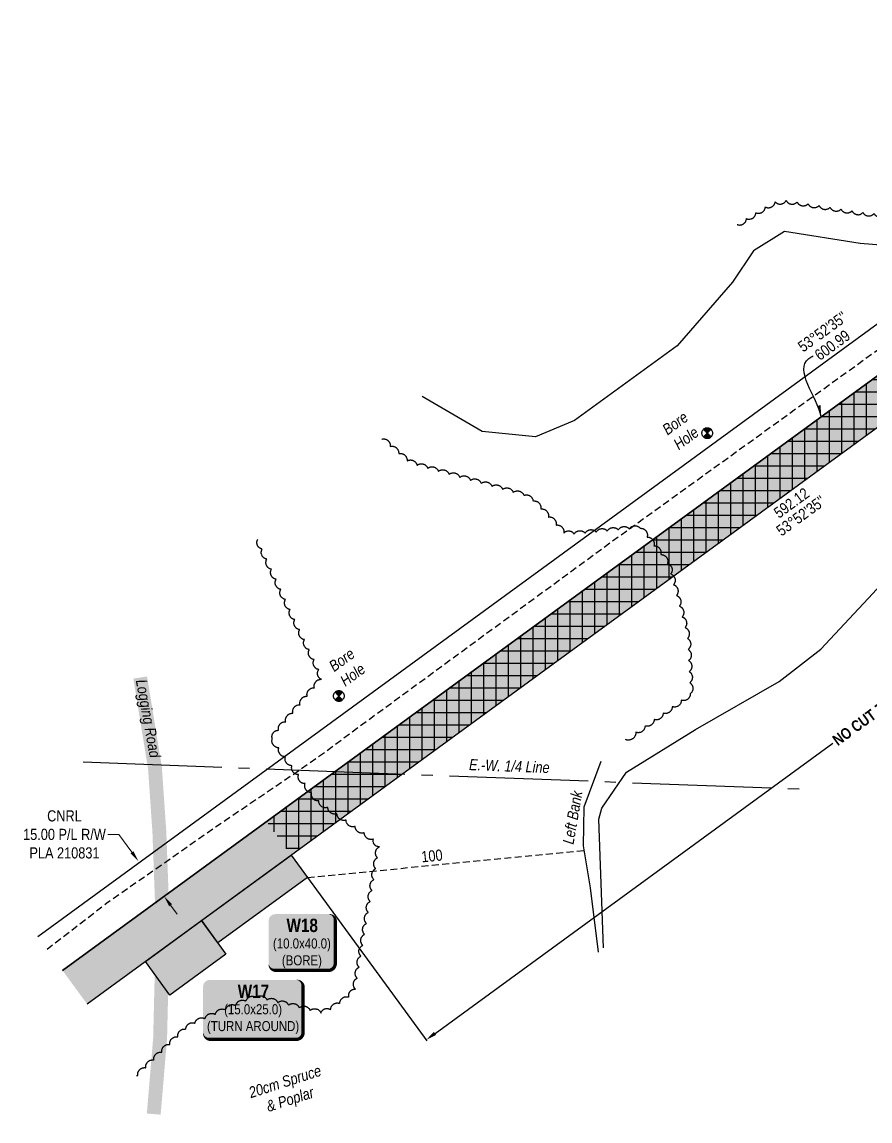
# Model space of a CAD drawing. Extents: x 334534 to 340950, y 6171582 to 6176056.
# Drawn here: x 336695 to 337459, y 6171582 to 6172572 of the extents above; entities that cross this region are included whole.
import ezdxf
from ezdxf.enums import TextEntityAlignment as Align

# ---------------------------------------------------------------- set-up
doc = ezdxf.new("R2010")
doc.units = 0
doc.header["$LTSCALE"] = 5
doc.header["$PDSIZE"] = 0.5
for name, pattern in [('0', [1, 1, 0]), ('foc-QUARTERLINE', [33, 25, -3, 2, -3]), ('foc-SEISMIC', [20.5, 15, -1, 0.5, -1, 0.5, -1, 0.5, -1]), ('foc-TIELINE', [1.875, 1.25, -0.625]), ('UG_PIPE', [1.875, 1.25, -0.625])]:
    doc.linetypes.add(name, pattern=pattern)
doc.layers.get('Defpoints').update_dxf_attribs({"color": 9})
for name, color, linetype, lineweight in [('AS-GENERAL', 48, 'Continuous', 18), ('C-RW-T', 13, 'Continuous', 9), ('T-TEXT', 48, 'Continuous', 18), ('T-TIE-T', 201, 'Continuous', 18)]:
    doc.layers.add(name, color=color, linetype=linetype, lineweight=lineweight)
for name, color, linetype in [('AS-PIPE-UG', 44, 'UG_PIPE'), ('AS-ROADS', 254, 'Continuous'), ('AS-SEISMIC', 224, 'foc-SEISMIC'), ('C-RW', 13, 'Continuous'), ('L-BD', 7, 'Continuous'), ('L-BD1', 253, 'Continuous'), ('L-SECQ', 8, 'foc-QUARTERLINE'), ('P-PROPOSED', 10, 'Continuous'), ('P-PROPOSED-H', 21, 'Continuous'), ('P-TEMP-BLOCKS', 250, 'Continuous'), ('P-TEMP-BLUE', 146, 'Continuous'), ('P-TEMP-HUSKY-BORE-H', 131, 'Continuous'), ('P-TEMP-HUSKY-NO CUT-H', 104, 'Continuous'), ('P-TEMP-HUSKY-NO CUT-T', 143, 'Continuous'), ('T-BUSH', 110, '0'), ('T-BUSH-T', 110, 'Continuous'), ('T-SLOPE', 48, 'Continuous'), ('T-TIE', 201, 'foc-TIELINE'), ('T-WATER', 160, 'Continuous')]:
    doc.layers.add(name, color=color, linetype=linetype)
doc.layers.add('P-TEMP-BLUE-H', color=7, linetype='Continuous', true_color=0x99e6ff)
doc.styles.add('80', font='ARIALN.TTF', dxfattribs={"height": 10})
doc.styles.add('80CG', font='ARIALN.TTF', dxfattribs={"height": 10})
doc.styles.add('80L', font='ARIALN.TTF', dxfattribs={"height": 10})
doc.styles.add('80LS', font='ARIALNI.TTF', dxfattribs={"height": 10})
doc.styles.add('BOLD', font='ARIALNB.TTF')
doc.styles.add('foc-LtypeFont', font='ARIALN.TTF', dxfattribs={"height": 7.35})
doc.linetypes.add('foc-TOPO-flowdirection', pattern='A,20,[">",foc-LtypeFont,S=0.3,R=0,X=0,Y=-0.945],-1e-05', length=20.00001)
doc.dimstyles.new('Compass 5 000', dxfattribs={"dimscale": 5, "dimtxt": 9, "dimasz": 2, "dimexe": 0.2, "dimexo": 0.0625, "dimgap": 0.5, "dimtad": 0, "dimtih": 1, "dimtoh": 1, "dimzin": 0, "dimdsep": 46, "dimtxsty": '80CG', "dimcen": 0.1, "dimse1": 1, "dimse2": 1, "dimclrd": 256, "dimclrt": 256, "dimaunit": 1, "dimadec": 4, "dimazin": 0, "dimtfac": 0.06, "dimtofl": 0, "dimtmove": 0, "dimatfit": 1, "dimfxl": 0.2, "dimtolj": 1, "dimtzin": 0, "dimlwd": -1, "dimarcsym": 0})

# ---------------------------------------------------------------- blocks, each defined once
blk = doc.blocks.new('*X96')
at = {"color": 0}
for p, q in [((102.11, -2068.44), (108.82, -2068.44)), ((102.12, -2061.56), (108.81, -2061.56)), ((102.18, -2061.72), (108.75, -2061.72)), ((102.19, -2068.28), (108.74, -2068.28)), ((102.28, -2068.59), (108.65, -2068.59)), ((102.29, -2061.41), (108.64, -2061.41)), ((102.33, -2061.87), (108.59, -2061.87)), ((102.34, -2068.12), (108.58, -2068.12)), ((102.47, -2061.25), (108.45, -2061.25)), ((102.49, -2062.03), (108.44, -2062.03)), ((102.5, -2067.97), (108.43, -2067.97)), ((102.65, -2062.19), (108.28, -2062.19)), ((102.66, -2067.81), (108.27, -2067.81)), ((102.68, -2061.09), (108.25, -2061.09)), ((102.8, -2062.34), (108.13, -2062.34)), ((102.81, -2067.66), (108.12, -2067.66)), ((102.92, -2060.94), (108.01, -2060.94)), ((102.96, -2062.5), (107.97, -2062.5)), ((102.97, -2067.5), (107.96, -2067.5)), ((103.12, -2062.66), (107.81, -2062.66)), ((103.13, -2067.34), (107.8, -2067.34)), ((103.18, -2060.78), (107.75, -2060.78)), ((103.27, -2062.81), (107.66, -2062.81)), ((103.28, -2067.19), (107.65, -2067.19)), ((103.43, -2062.97), (107.5, -2062.97)), ((103.44, -2067.03), (107.49, -2067.03)), ((103.5, -2060.62), (107.43, -2060.62)), ((103.58, -2063.12), (107.34, -2063.12)), ((103.59, -2066.87), (107.33, -2066.87)), ((103.74, -2063.28), (107.19, -2063.28)), ((103.75, -2066.72), (107.18, -2066.72)), ((103.89, -2060.47), (107.03, -2060.47)), ((103.9, -2063.44), (107.03, -2063.44)), ((103.91, -2066.56), (107.02, -2066.56)), ((104.05, -2063.59), (106.88, -2063.59)), ((104.06, -2066.41), (106.87, -2066.41)), ((104.21, -2063.75), (106.72, -2063.75)), ((104.22, -2066.25), (106.71, -2066.25)), ((104.37, -2063.91), (106.56, -2063.91)), ((104.38, -2066.09), (106.55, -2066.09)), ((104.45, -2060.31), (106.48, -2060.31)), ((104.52, -2064.06), (106.41, -2064.06)), ((104.53, -2065.94), (106.4, -2065.94)), ((104.68, -2064.22), (106.25, -2064.22)), ((104.69, -2065.78), (106.24, -2065.78)), ((104.83, -2064.37), (106.09, -2064.37)), ((104.84, -2065.62), (106.08, -2065.62)), ((104.99, -2064.53), (105.94, -2064.53)), ((105, -2065.47), (105.93, -2065.47)), ((105.15, -2064.69), (105.78, -2064.69)), ((105.16, -2065.31), (105.77, -2065.31)), ((105.3, -2064.84), (105.63, -2064.84)), ((105.31, -2065.16), (105.62, -2065.16)), ((102.46, -2068.75), (108.47, -2068.75)), ((102.67, -2068.91), (108.26, -2068.91)), ((102.9, -2069.06), (108.03, -2069.06)), ((103.17, -2069.22), (107.76, -2069.22)), ((103.48, -2069.37), (107.45, -2069.37)), ((103.87, -2069.53), (107.06, -2069.53)), ((104.41, -2069.69), (106.52, -2069.69))]:
    blk.add_line(p, q, dxfattribs=at)
blk = doc.blocks.new('SP')
for p, q in [((0.68, -0.68), (-0.68, 0.68)), ((-0.68, -0.68), (0.68, 0.68))]:
    blk.add_line(p, q)
blk.add_circle((0, 0), 0.96)
at = {"xscale": 0.2, "yscale": 0.2, "zscale": 0.2}
blk.add_blockref('*X96', (-21.09, 413), dxfattribs=at)
blk = doc.blocks.new('*D153')
at = {"layer": 'Defpoints', "color": 0, "transparency": 16777216}
for p in [(337801.61, 6172452.2), (337923.12, 6172285.7), (336937.41, 6171821.48)]:
    blk.add_point(p, dxfattribs=at)
at = {"layer": 'P-TEMP-HUSKY-NO CUT-T', "color": 0, "lineweight": -2, "transparency": 16777216}
for p, q in [((337816.35, 6172432.01), (337923.71, 6172284.89)), ((336952.14, 6171801.29), (337059.51, 6171654.18))]:
    blk.add_line(p, q, dxfattribs=at)
at = {"layer": 'P-TEMP-HUSKY-NO CUT-T', "transparency": 16777216}
for p, q in [((337915.05, 6172279.81), (337517.63, 6171989.76)), ((337067, 6171660.88), (337425.26, 6171922.35))]:
    blk.add_line(p, q, dxfattribs=at)
for points in [[(337914.06, 6172281.15), (337916.03, 6172278.46), (337923.12, 6172285.7)], [(337066.02, 6171662.22), (337067.98, 6171659.53), (337058.92, 6171654.98)]]:
    blk.add_solid(points, dxfattribs=at)
at = {"layer": 'P-TEMP-HUSKY-NO CUT-T', "transparency": 16777216, "insert": (337471.45, 6171956.06), "char_height": 10, "attachment_point": 5, "rotation": 36.12304, "style": 'BOLD'}
blk.add_mtext('\\A1;NO CUT ZONE 428.0', dxfattribs=at)
blk = doc.blocks.new('*U111')
at = {"true_color": 0x99e6ff}
h = blk.add_hatch(color=141, dxfattribs=at)
edge = h.paths.add_edge_path()
edge.add_line((-39, -35.04), (39, -35.04))
edge.add_arc((39, -29.04), 6, 270, 360)
edge.add_line((45, -29.04), (45, 12.5))
edge.add_arc((39, 12.5), 6, 0, 90)
edge.add_line((39, 18.5), (-39, 18.5))
edge.add_arc((-39, 12.5), 6, 90, 180)
edge.add_line((-45, 12.5), (-45, -29.04))
edge.add_arc((-39, -29.04), 6, 180, 270)
at = {"color": 250, "flags": 128}
blk.add_lwpolyline([(-39, -35.04, 3, 3, 0), (39, -35.04, 3, 3, 0.414214), (45, -29.04, 3, 3, 0), (45, 12.5, 3, 0, 0.414214), (39, 18.5, 0, 0, 0), (-39, 18.5, 0, 0, 0.414214), (-45, 12.5, 0, 0, 0), (-45, -29.04, 0, 3, 0.414214)], format="xyseb", close=True, dxfattribs=at)
at = {"flags": 128}
blk.add_lwpolyline([(13.78, -8.1, 0, 7.5, 0), (0, 0, 0, 0, 0)], format="xyseb", dxfattribs=at)
at = {"color": 250}
for tag, p, height, style in [('TEMP_AREA_W1_001', (-9.21, 2.24), 12, 'BOLD'), ('ENTER_TEXT_001', (-30.66, -12.47), 9, '80')]:
    blk.add_attdef(tag, p, '', height=height, dxfattribs=dict(at, style=style))
blk = doc.blocks.new('*U109')
at = {"true_color": 0x99e6ff}
h = blk.add_hatch(color=141, dxfattribs=at)
edge = h.paths.add_edge_path()
edge.add_line((-24, -32.16), (24, -32.16))
edge.add_arc((24, -26.16), 6, 270, 360)
edge.add_line((30, -26.16), (30, 12.5))
edge.add_arc((24, 12.5), 6, 0, 90)
edge.add_line((24, 18.5), (-24, 18.5))
edge.add_arc((-24, 12.5), 6, 90, 180)
edge.add_line((-30, 12.5), (-30, -26.16))
edge.add_arc((-24, -26.16), 6, 180, 270)
at = {"color": 250, "flags": 128}
blk.add_lwpolyline([(-24, -32.16, 3, 3, 0), (24, -32.16, 3, 3, 0.414214), (30, -26.16, 3, 3, 0), (30, 12.5, 3, 0, 0.414214), (24, 18.5, 0, 0, 0), (-24, 18.5, 0, 0, 0.414214), (-30, 12.5, 0, 0, 0), (-30, -26.16, 0, 3, 0.414214)], format="xyseb", close=True, dxfattribs=at)
at = {"flags": 128}
blk.add_lwpolyline([(30.7, -25.38, 0, 7.5, 0), (0, 0, 0, 0, 0)], format="xyseb", dxfattribs=at)
at = {"color": 250}
for tag, p, height, style in [('TEMP_AREA_W1_001', (-9.21, 2.24), 12, 'BOLD'), ('ENTER_TEXT_001', (-30.66, -12.47), 9, '80')]:
    blk.add_attdef(tag, p, '', height=height, dxfattribs=dict(at, style=style))
blk = doc.blocks.new('*D155')
at = {"layer": 'C-RW-T', "transparency": 16777216}
for p, q in [((336782.44, 6171840.04), (336772.44, 6171840.04)), ((336794.14, 6171824.01), (336782.44, 6171840.04)), ((336828.93, 6171776.35), (336834.82, 6171768.27))]:
    blk.add_line(p, q, dxfattribs=at)
for points in [[(336795.49, 6171824.99), (336792.8, 6171823.02), (336800.04, 6171815.93)], [(336830.27, 6171777.33), (336827.58, 6171775.36), (336823.03, 6171784.42)]]:
    blk.add_solid(points, dxfattribs=at)
at = {"layer": 'Defpoints', "color": 0, "transparency": 16777216}
for p in [(336823.03, 6171784.42), (336730.87, 6171765.45), (336753.86, 6171733.94)]:
    blk.add_point(p, dxfattribs=at)
at = {"layer": 'C-RW-T', "transparency": 16777216, "insert": (336733.36, 6171840.04), "char_height": 10, "attachment_point": 5, "style": '80CG', "bg_fill": 3, "box_fill_scale": 1.1, "bg_fill_color": 256, "bg_fill_true_color": 13158600, "bg_fill_transparency": 0}
blk.add_mtext('\\A1;CNRL\\P15.00 P/L R/W\\PPLA 210831', dxfattribs=at)

msp = doc.modelspace()

# ---------------------------------------------------------------- hatches: boundary and pattern name
at = {"layer": 'P-PROPOSED-H'}
h = msp.add_hatch(color=256, dxfattribs=at)
h.dxf.hatch_style = 1
h.paths.add_polyline_path([(336731.572, 6171717.675), (336753.675, 6171687.39), (337861.424, 6172495.857), (337974.222, 6172492.37), (337975.381, 6172529.845), (337849.717, 6172533.73)])
at = {"layer": 'P-TEMP-BLUE-H'}
h = msp.add_hatch(color=256, dxfattribs=at)
h.dxf.hatch_style = 1
h.paths.add_polyline_path([(336856.647, 6171762.542), (336937.407, 6171821.483), (336952.142, 6171801.293), (336871.382, 6171742.352)])
h = msp.add_hatch(color=256, dxfattribs=at)
h.dxf.hatch_style = 1
h.paths.add_polyline_path([(336806.172, 6171725.704), (336856.647, 6171762.542), (336878.75, 6171732.257), (336828.274, 6171695.419)])
at = {"layer": 'P-TEMP-HUSKY-BORE-H'}
h = msp.add_hatch(color=256, dxfattribs=at)
h.dxf.hatch_style = 1
h.paths.add_polyline_path([(337801.607, 6172452.202), (337779.505, 6172482.487), (336915.304, 6171851.768), (336937.407, 6171821.483)])
at = {"layer": 'P-TEMP-HUSKY-NO CUT-H', "ltscale": 2}
h = msp.add_hatch(dxfattribs=at)
h.set_pattern_fill('ANSI37', color=256, scale=3.498662, angle=45)
h.set_pattern_definition([(90, (-7966.83, -39.343), (-11.108251986, 0), []), (180, (-7966.83, -39.343), (-9e-16, -11.108251986), [])])
h.paths.add_polyline_path([(337801.607, 6172452.202), (337779.505, 6172482.487), (336915.304, 6171851.768), (336937.407, 6171821.483)])

# ---------------------------------------------------------------- linework, layer by layer
at = {"layer": 'AS-PIPE-UG', "flags": 128}
msp.add_lwpolyline([(336717.648, 6171736.753), (336721.114, 6171739.383), (336771.467, 6171778.348), (336878.264, 6171852.95), (336936.862, 6171892.52), (336969.404, 6171915.403), (337002.057, 6171939.593), (337097.484, 6172009.51), (337226.072, 6172103.735), (337472.927, 6172281.755), (337590.149, 6172367.403), (337748.924, 6172484.983), (337814.382, 6172533.455), (337845.272, 6172554.268), (337853.952, 6172554.683), (337871.477, 6172553.825), (337976.028, 6172550.786)], dxfattribs=at)
at = {"layer": 'AS-ROADS', "const_width": 12.498, "flags": 128}
msp.add_lwpolyline([(336813.752, 6171588.265), (336819.489, 6171656.658), (336821.909, 6171757.56), (336818.792, 6171842.525), (336814.849, 6171899.725), (336801.585, 6171981.339)], dxfattribs=at)
at = {"layer": 'C-RW', "flags": 128}
for points in [[(337976.54, 6172567.32), (337838.011, 6172571.603), (336709.469, 6171747.96)], [(337976.54, 6172567.32), (337838.011, 6172571.603), (336709.469, 6171747.96)], [(336731.572, 6171717.675), (337849.717, 6172533.73), (337975.381, 6172529.845)], [(336731.572, 6171717.675), (337849.717, 6172533.73), (337975.381, 6172529.845)]]:
    msp.add_lwpolyline(points, dxfattribs=at)
at = {"layer": 'L-SECQ'}
msp.add_line((336750.157, 6171905.381), (337406.027, 6171880.572), dxfattribs=at)
at = {"layer": 'P-PROPOSED', "flags": 128}
for points in [[(337975.381, 6172529.845), (337849.717, 6172533.73), (336731.572, 6171717.675)], [(336753.675, 6171687.39), (337861.424, 6172495.857), (337974.222, 6172492.37)]]:
    msp.add_lwpolyline(points, dxfattribs=at)
at = {"layer": 'P-TEMP-BLUE', "flags": 128}
for points in [[(336856.647, 6171762.542), (336937.407, 6171821.483), (336952.142, 6171801.293), (336871.382, 6171742.352)], [(336806.172, 6171725.704), (336856.647, 6171762.542), (336878.75, 6171732.257), (336828.274, 6171695.419)]]:
    msp.add_lwpolyline(points, close=True, dxfattribs=at)
at = {"layer": 'T-BUSH', "flags": 128}
for points in [[(337338.888, 6172389.269, 0.5205671), (337347.386, 6172394.537, 0.5205671), (337355.883, 6172399.805, 0.5205671), (337364.381, 6172405.073, 0.5205671), (337373.263, 6172409.59, 0.5205671), (337383.123, 6172410.886, 0.5205671), (337393.016, 6172409.47, 0.5205671), (337402.887, 6172407.881, 0.5205671), (337412.758, 6172406.293, 0.5205671), (337422.629, 6172404.704, 0.5205671), (337432.5, 6172403.115, 0.5205671), (337442.371, 6172401.527, 0.5205671), (337452.242, 6172399.938, 0.5205671), (337462.205, 6172399.119, 0.5205671), (337472.174, 6172398.359, 0.5205671), (337482.143, 6172397.599, 0.5205671), (337492.112, 6172396.839, 0.5205671), (337502.072, 6172395.99, 0.5205671), (337511.827, 6172393.804, 0.5205671), (337521.567, 6172391.546, 0.5205671), (337531.307, 6172389.288, 0.5205671), (337541.047, 6172387.031, 0.5205671), (337550.719, 6172384.532, 0.5205671), (337559.248, 6172379.417, 0.5205671), (337566.437, 6172372.47, 0.5205671), (337573.599, 6172365.493, 0.5205671), (337580.708, 6172358.465, 0.5205671), (337585.888, 6172349.975, 0.5205671), (337588.738, 6172340.395, 0.5205671), (337591.476, 6172330.779, 0.5205671), (337594.214, 6172321.163, 0.5205671), (337596.952, 6172311.547, 0.5205671), (337598.614, 6172301.731, 0.5205671), (337597.305, 6172291.834, 0.5205671), (337595.601, 6172281.982, 0.5205671), (337593.896, 6172272.13, 0.5205671), (337592.192, 6172262.278, 0.5205671), (337590.487, 6172252.426, 0.5205671), (337588.706, 6172242.589, 0.5205671), (337586.795, 6172232.775, 0.5205671), (337584.883, 6172222.961, 0.5205671), (337582.971, 6172213.148, 0.5205671), (337581.059, 6172203.334, 0.5205671), (337579.148, 6172193.52, 0.5205671), (337578.032, 6172187.795, 0.5205671)], [(337019.167, 6172196.015, -0.5205671), (337026.72, 6172189.464, -0.5205671), (337034.272, 6172182.912, -0.5205671), (337041.825, 6172176.361, -0.5205671), (337050.791, 6172172.429, -0.5205671), (337060.413, 6172169.715, -0.5205671), (337070.036, 6172167.001, -0.5205671), (337079.659, 6172164.287, -0.5205671), (337089.281, 6172161.572, -0.5205671), (337098.904, 6172158.858, -0.5205671), (337108.527, 6172156.144, -0.5205671), (337118.149, 6172153.43, -0.5205671), (337127.772, 6172150.716, -0.5205671), (337137.395, 6172148.001, -0.5205671), (337147.017, 6172145.287, -0.5205671), (337155.264, 6172140.282, -0.5205671), (337162.179, 6172133.061, -0.5205671), (337169.094, 6172125.84, -0.5205671), (337176.01, 6172118.619, -0.5205671), (337182.925, 6172111.398, -0.5205671), (337192.196, 6172110.49, -0.5205671), (337202.152, 6172111.414, -0.5205671), (337212.107, 6172112.338, -0.5205671), (337222.062, 6172113.262, -0.5205671), (337232.018, 6172114.187, -0.5205671), (337241.973, 6172115.111, -0.5205671), (337251.79, 6172115.716, -0.5205671), (337257.917, 6172107.815, -0.5205671), (337264.044, 6172099.915, -0.5205671), (337270.172, 6172092.014, -0.5205671), (337276.299, 6172084.114, -0.5205671), (337279.186, 6172074.605, -0.5205671), (337281.776, 6172064.948, -0.5205671), (337284.366, 6172055.291, -0.5205671), (337286.956, 6172045.634, -0.5205671), (337289.545, 6172035.977, -0.5205671), (337292.135, 6172026.32, -0.5205671), (337294.361, 6172016.606, -0.5205671), (337294.855, 6172006.62, -0.5205671), (337295.349, 6171996.634, -0.5205671), (337295.844, 6171986.648, -0.5205671), (337296.338, 6171976.662, -0.5205671), (337296.833, 6171966.676, -0.5205671), (337288.733, 6171960.874, -0.5205671), (337280.569, 6171955.103, -0.5205671), (337272.404, 6171949.333, -0.5205671), (337264.239, 6171943.562, -0.5205671), (337256.074, 6171937.792, -0.5205671), (337247.909, 6171932.022, -0.5205671), (337238.549, 6171925.406, -0.5205671)], [(336798.297, 6171623.145, -0.0462506), (336799.419, 6171623.033, -0.5205671), (336806.609, 6171629.98, -0.5205671), (336813.8, 6171636.926, -0.5205671), (336820.99, 6171643.873, -0.5205671), (336828.181, 6171650.82, -0.5205671), (336835.372, 6171657.767, -0.5205671), (336842.562, 6171664.713, -0.5205671), (336850.8, 6171670.089, -0.5205671), (336859.979, 6171674.052, -0.5205671), (336869.159, 6171678.014, -0.5205671), (336878.338, 6171681.977, -0.5205671), (336887.517, 6171685.939, -0.5205671), (336896.697, 6171689.902, -0.5205671), (336905.925, 6171693.294, -0.5205671), (336915.646, 6171690.957, -0.5205671), (336925.368, 6171688.621, -0.5205671), (336935.089, 6171686.284, -0.5205671), (336944.81, 6171683.947, -0.5205671), (336954.531, 6171681.611, -0.5205671), (336964.253, 6171679.274, -0.5205671), (336972.99, 6171682.251, -0.5205671), (336981.23, 6171687.913, -0.5205671), (336989.47, 6171693.576, -0.5205671), (336995.262, 6171700.8, -0.5205671), (336996.927, 6171710.659, -0.5205671), (336998.591, 6171720.518, -0.5205671), (337000.256, 6171730.376, -0.5205671), (337001.92, 6171740.235, -0.5205671), (337003.584, 6171750.093, -0.5205671), (337005.249, 6171759.952, -0.5205671), (337006.913, 6171769.811, -0.5205671), (337008.578, 6171779.669, -0.5205671), (337010.242, 6171789.528, -0.5205671), (337011.907, 6171799.387, -0.5205671), (337013.571, 6171809.245, -0.5205671), (337015.236, 6171819.104, -0.5205671), (337016.9, 6171828.962, -0.5205671), (337011.489, 6171835.854, -0.5205671), (337003.291, 6171841.578, -0.5205671), (336995.093, 6171847.301, -0.5205671), (336986.895, 6171853.024, -0.5205671), (336978.697, 6171858.747, -0.5205671), (336970.499, 6171864.471, -0.5205671), (336962.301, 6171870.194, -0.5205671), (336955.886, 6171877.739, -0.5205671), (336949.987, 6171885.811, -0.5205671), (336944.088, 6171893.884, -0.5205671), (336938.188, 6171901.956, -0.5205671), (336932.289, 6171910.028, -0.5205671), (336926.39, 6171918.101, -0.5205671), (336920.491, 6171926.173, -0.5205671), (336926.126, 6171933.844, -0.5205671), (336932.572, 6171941.487, -0.5205671), (336939.018, 6171949.13, -0.5205671), (336945.464, 6171956.773, -0.5205671), (336951.91, 6171964.416, -0.5205671), (336958.355, 6171972.059, -0.5205671), (336964.801, 6171979.702, -0.5205671), (336962.43, 6171988.453, -0.5205671), (336958.076, 6171997.453, -0.5205671), (336953.722, 6172006.454, -0.5205671), (336949.368, 6172015.454, -0.5205671), (336945.015, 6172024.455, -0.5205671), (336940.665, 6172033.457, -0.5205671), (336936.482, 6172042.538, -0.5205671), (336932.299, 6172051.619, -0.5205671), (336928.116, 6172060.7, -0.5205671), (336923.933, 6172069.781, -0.5205671), (336919.75, 6172078.862, -0.5205671), (336915.567, 6172087.943, -0.5205671), (336911.384, 6172097.024, -0.5205671), (336907.411, 6172105.648)]]:
    msp.add_lwpolyline(points, format="xyb", dxfattribs=at)
at = {"layer": 'T-SLOPE', "flags": 128}
msp.add_lwpolyline([(337216.209, 6171905.692), (337200.895, 6171864.655), (337200.47, 6171829.75), (337206.729, 6171791.944), (337213.724, 6171734.109)], dxfattribs=at)
at = {"layer": 'T-TIE', "flags": 128}
msp.add_lwpolyline([(336952.142, 6171801.293), (337200.901, 6171825.702)], dxfattribs=at)
at = {"layer": 'T-WATER', "linetype": 'foc-TOPO-flowdirection', "flags": 128}
msp.add_lwpolyline([(337218.745, 6171737.919), (337214.533, 6171853.76), (337217.029, 6171863.746), (337239.503, 6171896.209), (337301.432, 6171934.457), (337376.699, 6171977.802), (337414.309, 6172006.888), (337461.282, 6172056.855), (337514.469, 6172116.165), (337550.554, 6172193.148), (337561.874, 6172251.258), (337570.619, 6172301.803), (337559.779, 6172339.873), (337540.814, 6172358.348), (337497.724, 6172368.335), (337449.649, 6172372), (337381.782, 6172382.923), (337353.639, 6172365.475), (337334.67, 6172337.277), (337285.113, 6172280.08), (337192.516, 6172212.837), (337157.487, 6172197.93), (337109.354, 6172203.005), (337055.545, 6172234.315)], dxfattribs=at)

# ---------------------------------------------------------------- block references
at = {"layer": 'AS-SEISMIC', "xscale": 4.9990669, "yscale": 4.9990669, "zscale": 4.9990669}
for p in [(337312.072, 6172201.44), (336980.404, 6171964.773)]:
    msp.add_blockref('SP', p, dxfattribs=at)
at = {"layer": 'P-TEMP-BLOCKS'}
ref = msp.add_blockref('*U109', (336947.135, 6171749.842), dxfattribs=dict(at, xscale=0.99981338, yscale=0.99981338, zscale=0.99981338))
ref.add_attrib('TEMP_AREA_W1_001', 'W18', (336933.287, 6171752.188), dxfattribs={"layer": '0', "color": 250, "height": 11.9978, "style": 'BOLD'})
ref.add_attrib('ENTER_TEXT_001', '(10.0x40.0)', (336921.063, 6171737.374), dxfattribs={"layer": '0', "color": 250, "height": 8.99832, "style": '80'})
ref.add_attrib('ENTER_TEXT_002', '(BORE)', (336929.101, 6171722.217), dxfattribs={"layer": '0', "color": 250, "height": 8.9983, "style": '80'})
ref = msp.add_blockref('*U111', (336903.188, 6171690.623), dxfattribs=dict(at, xscale=0.99981338, yscale=0.99981338, zscale=0.99981338))
ref.add_attrib('TEMP_AREA_W1_001', 'W17', (336889.345, 6171692.867), dxfattribs={"layer": '0', "color": 250, "height": 11.9978, "style": 'BOLD'})
ref.add_attrib('ENTER_TEXT_001', '(15.0x25.0)', (336877.117, 6171678.155), dxfattribs={"layer": '0', "color": 250, "height": 8.99832, "style": '80'})
ref.add_attrib('ENTER_TEXT_002', '(TURN AROUND)', (336861.692, 6171662.999), dxfattribs={"layer": '0', "color": 250, "height": 8.99832, "style": '80'})

# ---------------------------------------------------------------- texts
at = {"layer": 'AS-GENERAL', "insert": (336805.715, 6171989.71), "char_height": 9.99813, "attachment_point": 1, "rotation": 280.296123, "style": '80L'}
msp.add_mtext_dynamic_manual_height_columns('\\pi9.43425;{\\fArial Narrow|b0|i1|c0|p34;Logging Road}', width=90.36947, gutter_width=50, heights=[0], dxfattribs=at)
at = {"layer": 'AS-SEISMIC', "char_height": 9.99813, "attachment_point": 1, "rotation": 36.123043, "style": '80L'}
for insert in [(337270.238, 6172207.066), (336970.035, 6171994.002)]:
    msp.add_mtext_dynamic_manual_height_columns('\\pi0.30116;{\\fArial Narrow|b0|i1|c0|p34;Bore \\P\\pi0.61147;Hole}', width=24.00859, gutter_width=50, heights=[0], dxfattribs=dict(at, insert=insert))
at = {"layer": 'L-BD', "style": '80L'}
for s, p in [("53°52'35''", (337415.863, 6172292.742)), ('600.99', (337424.691, 6172280.618))]:
    msp.add_text(s, height=9.998, rotation=36.0577, dxfattribs=at).set_placement(p, align=Align.MIDDLE)
at = {"layer": 'L-BD1', "style": '80L'}
for s, p in [('592.12', (337387.942, 6172138.568)), ("53°52'35''", (337396.341, 6172127.06))]:
    msp.add_text(s, height=9.9981, rotation=36.123, dxfattribs=at).set_placement(p, align=Align.MIDDLE)
at = {"layer": 'L-SECQ', "insert": (337097.518, 6171908.007), "char_height": 9.99813, "attachment_point": 1, "rotation": 357.83383, "style": '80L'}
msp.add_mtext_dynamic_manual_height_columns('\\pi0.33296;{\\fArial Narrow|b0|i1|c0|p34;E.-W. 1/4 Line}', width=72.40559, gutter_width=50, heights=[0], dxfattribs=at)
at = {"layer": 'T-BUSH-T', "insert": (336897.562, 6171611.844), "char_height": 9.9981, "attachment_point": 1, "rotation": 17.838206, "style": '80L'}
msp.add_mtext_dynamic_manual_height_columns('\\pi0.70676;{\\fArial Narrow|b0|i1|c0|p34;20cm Spruce \\P\\pi11.95633;& Poplar}', width=67.93567, gutter_width=45, heights=[0], dxfattribs=at)
at = {"layer": 'T-TEXT', "insert": (337181.822, 6171832.363), "char_height": 9.998, "attachment_point": 1, "rotation": 80.290432, "style": '80LS'}
msp.add_mtext_dynamic_manual_height_columns('Left Bank', width=62.48688, gutter_width=50, heights=[0], dxfattribs=at)
at = {"layer": 'T-TIE-T', "style": '80L'}
msp.add_text('100', height=9.9981, rotation=5.6041, dxfattribs=at).set_placement((337064.208, 6171820.761), align=Align.MIDDLE)

# ---------------------------------------------------------------- dimensions: what is measured, and where the dimension line sits
at = {"layer": 'P-TEMP-HUSKY-NO CUT-T'}
dim = msp.add_linear_dim(base=(337923.124, 6172285.702), p1=(336937.407, 6171821.483), p2=(337801.607, 6172452.202), angle=36.123043, text='NO CUT ZONE 428.0', dimstyle='Compass 5 000', override={"dimtxt": 2, "dimexo": 5, "dimtih": 0, "dimdec": 1, "dimtxsty": 'BOLD', "dimse1": 0, "dimse2": 0, "dimtfillclr": 256}, dxfattribs=at)
dim.commit()
dim.dimension.update_dxf_attribs({"geometry": '*D153', "text_midpoint": (337471.448, 6171956.056), "dimtype": 161})

# ---------------------------------------------------------------- leaders
at = {"layer": 'L-BD', "path_type": 1}
msp.add_leader([(337414.62, 6172216.486), (337403.564, 6172268.623), (337407.484, 6172271.079)], dimstyle='Compass 5 000', override={"dimgap": 0.5, "dimtad": 0}, dxfattribs=at)

# ---------------------------------------------------------------- next in the draw order: dimensions: what is measured, and where the dimension line sits
at = {"layer": 'C-RW-T', "color": 1}
dim = msp.add_linear_dim(base=(336823.03, 6171784.424), p1=(336730.87, 6171765.447), p2=(336753.862, 6171733.943), angle=306.123043, text='CNRL\\P15.00 P/L R/W\\PPLA 210831', dimstyle='Compass 5 000', override={"dimtfill": 1}, dxfattribs=at)
dim.commit()
dim.dimension.update_dxf_attribs({"geometry": '*D155', "text_midpoint": (336733.357, 6171840.036), "dimtype": 161})

doc.saveas('drawing.dxf')
